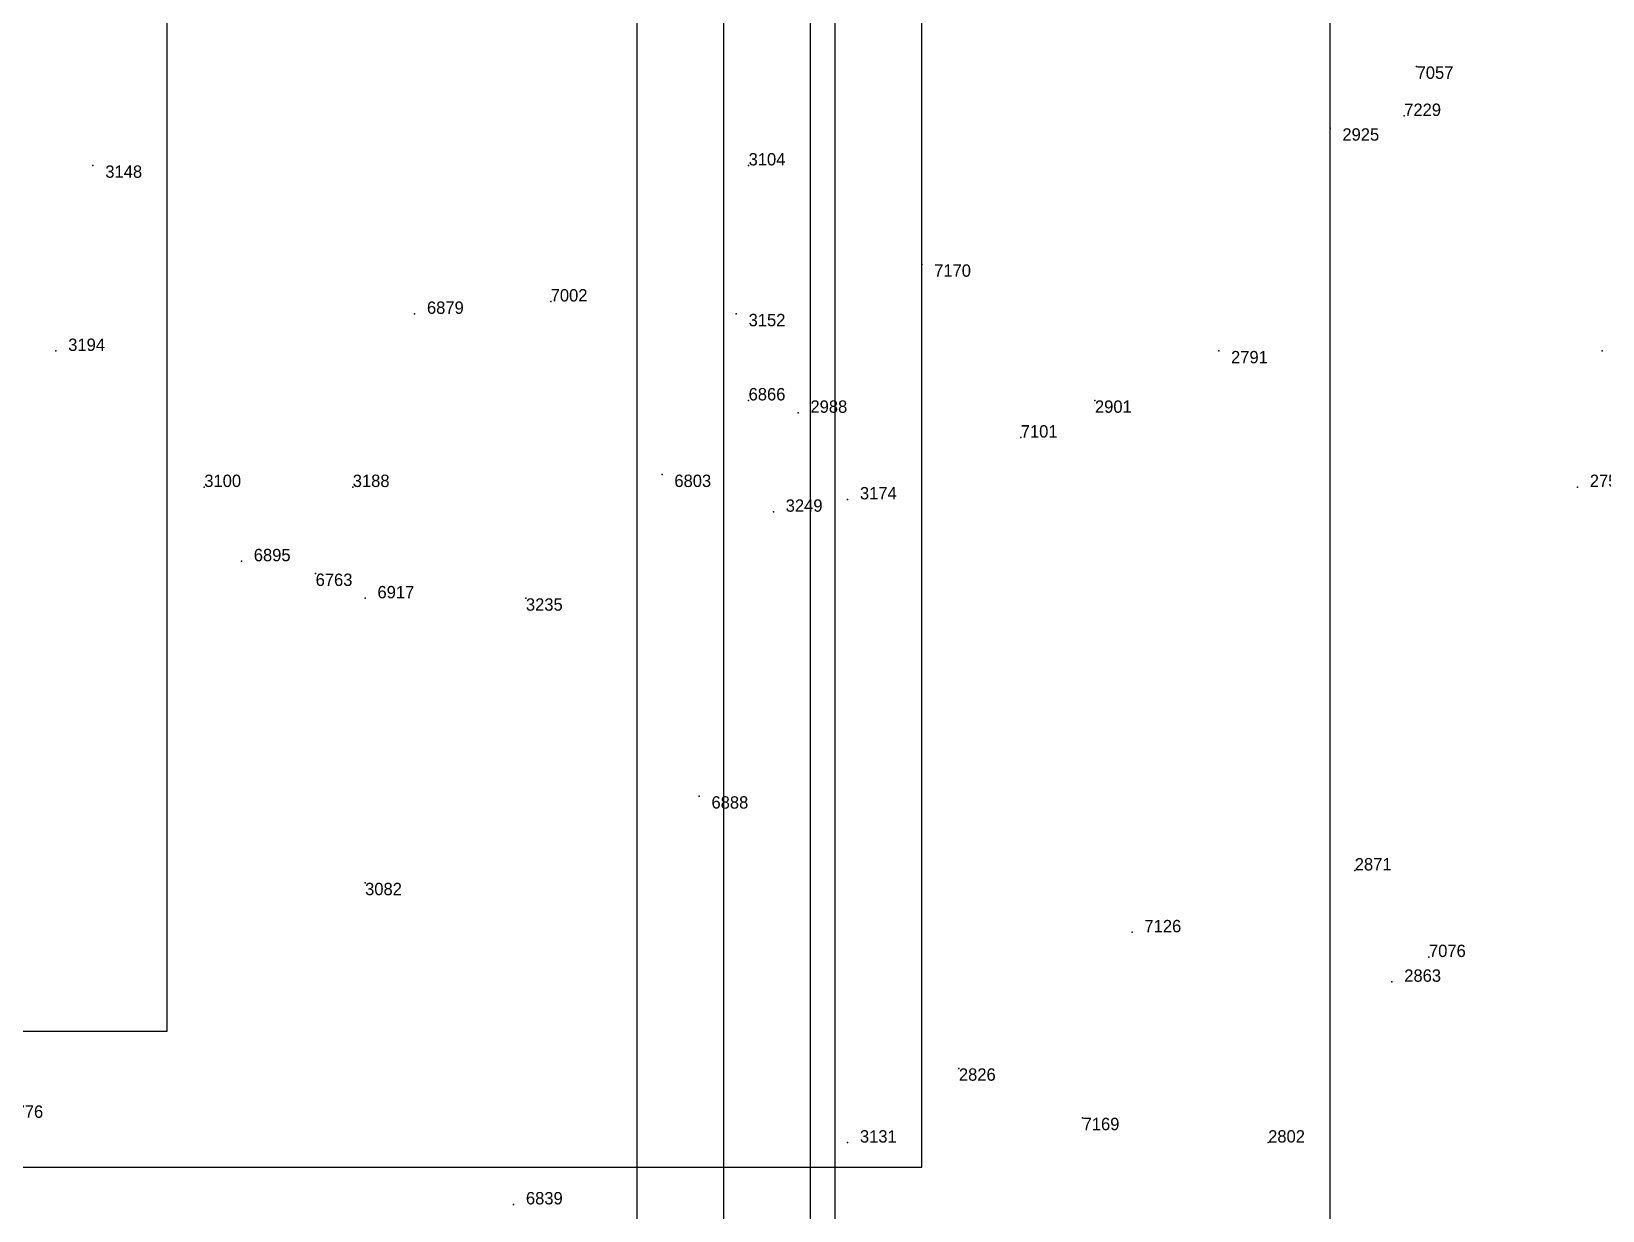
# Model space of a CAD drawing. Extents: x -0.07 to 1.1, y -0.07 to 1.1.
# Drawn here: x 0.183 to 0.31, y 0.8145 to 0.9098 of the extents above; entities that cross this region are included whole.
import ezdxf

# ---------------------------------------------------------------- set-up
doc = ezdxf.new("R2010")
doc.units = 0
for name, color, linetype in [('Facilities', 3, 'CONTINUOUS'), ('Min_max_boxes', 1, 'CONTINUOUS'), ('Normals', 1, 'CONTINUOUS'), ('Source_points', 5, 'CONTINUOUS'), ('Text', 3, 'CONTINUOUS')]:
    doc.layers.add(name, color=color, linetype=linetype)

msp = doc.modelspace()

# ---------------------------------------------------------------- linework, layer by layer
at = {"layer": 'Facilities', "color": 3}
for p in [(0.295, 0.907, 1), (0.288, 0.902), (0.294, 0.903, 1), (0.188, 0.899), (0.241, 0.899), (0.255, 0.891, 1), (0.225, 0.888, 1), (0.214, 0.887, 1), (0.24, 0.887), (0.185, 0.884), (0.279, 0.884), (0.31, 0.884, 1), (0.241, 0.88, 1), (0.245, 0.879), (0.269, 0.88), (0.263, 0.877, 1), (0.234, 0.874, 1), (0.197, 0.873), (0.209, 0.873), (0.308, 0.873), (0.249, 0.872), (0.243, 0.871), (0.2, 0.867, 1), (0.206, 0.866, 1), (0.21, 0.864, 1), (0.223, 0.864), (0.237, 0.848, 1), (0.21, 0.841), (0.29, 0.842), (0.272, 0.837, 1), (0.296, 0.835, 1), (0.293, 0.833), (0.258, 0.826), (0.268, 0.822, 1), (0.249, 0.82), (0.283, 0.82), (0.222, 0.815, 1)]:
    msp.add_point(p, dxfattribs=at)
at = {"layer": 'Min_max_boxes', "color": 1}
for p, q in [((0.194, 0.829, 0.772), (0.194, 1, 0.772)), ((0.194, 0.829, 1), (0.194, 1, 1)), ((0.232, 0.77, 0.579), (0.232, 1, 0.579)), ((0.232, 0.77, 0.652), (0.232, 1, 0.652)), ((0.239, 0.779, 0.399), (0.239, 1, 0.399)), ((0.239, 0.779, 0.402), (0.239, 1, 0.402)), ((0.246, 0.792, 0.596), (0.246, 1, 0.596)), ((0.246, 0.792, 0.733), (0.246, 1, 0.733)), ((0.248, 0.774), (0.248, 1)), ((0.248, 0.774, 0.288), (0.248, 1, 0.288)), ((0.255, 0.818, 0.462), (0.255, 1, 0.462)), ((0.255, 0.818, 0.627), (0.255, 1, 0.627)), ((0.288, 0.805, 0.345), (0.288, 1, 0.345)), ((0.288, 0.805, 0.585), (0.288, 1, 0.585)), ((0, 0.829, 0.772), (0.194, 0.829, 0.772)), ((0, 0.829, 1), (0.194, 0.829, 1)), ((0.194, 0.829, 0.772), (0.194, 0.829, 1)), ((0, 0.818, 0.462), (0.255, 0.818, 0.462)), ((0, 0.818, 0.627), (0.255, 0.818, 0.627)), ((0.255, 0.818, 0.462), (0.255, 0.818, 0.627))]:
    msp.add_line(p, q, dxfattribs=at)
at = {"layer": 'Normals', "color": 1}
for p, q in [((0.295, 0.907, 1), (0.295, 0.907, 1.1)), ((0.288, 0.902), (0.288, 0.902, 0.1)), ((0.294, 0.903, 1), (0.294, 0.903, 1.1)), ((0.188, 0.899), (0.188, 0.899, 0.1)), ((0.241, 0.899), (0.241, 0.899, 0.1)), ((0.255, 0.891, 1), (0.255, 0.891, 1.1)), ((0.225, 0.888, 1), (0.225, 0.888, 1.1)), ((0.214, 0.887, 1), (0.214, 0.887, 1.1)), ((0.24, 0.887), (0.24, 0.887, 0.1)), ((0.185, 0.884), (0.185, 0.884, 0.1)), ((0.279, 0.884), (0.279, 0.884, 0.1)), ((0.31, 0.884, 1), (0.31, 0.884, 1.1)), ((0.241, 0.88, 1), (0.241, 0.88, 1.1)), ((0.245, 0.879), (0.245, 0.879, 0.1)), ((0.269, 0.88), (0.269, 0.88, 0.1)), ((0.263, 0.877, 1), (0.263, 0.877, 1.1)), ((0.234, 0.874, 1), (0.234, 0.874, 1.1)), ((0.197, 0.873), (0.197, 0.873, 0.1)), ((0.209, 0.873), (0.209, 0.873, 0.1)), ((0.308, 0.873), (0.308, 0.873, 0.1)), ((0.249, 0.872), (0.249, 0.872, 0.1)), ((0.243, 0.871), (0.243, 0.871, 0.1)), ((0.2, 0.867, 1), (0.2, 0.867, 1.1)), ((0.206, 0.866, 1), (0.206, 0.866, 1.1)), ((0.21, 0.864, 1), (0.21, 0.864, 1.1)), ((0.223, 0.864), (0.223, 0.864, 0.1)), ((0.237, 0.848, 1), (0.237, 0.848, 1.1)), ((0.21, 0.841), (0.21, 0.841, 0.1)), ((0.29, 0.842), (0.29, 0.842, 0.1)), ((0.272, 0.837, 1), (0.272, 0.837, 1.1)), ((0.296, 0.835, 1), (0.296, 0.835, 1.1)), ((0.293, 0.833), (0.293, 0.833, 0.1)), ((0.258, 0.826), (0.258, 0.826, 0.1)), ((0.268, 0.822, 1), (0.268, 0.822, 1.1)), ((0.249, 0.82), (0.249, 0.82, 0.1)), ((0.283, 0.82), (0.283, 0.82, 0.1)), ((0.222, 0.815, 1), (0.222, 0.815, 1.1))]:
    msp.add_line(p, q, dxfattribs=at)
at = {"layer": 'Source_points', "color": 5}
for p in [(0.295, 0.907, 1), (0.288, 0.902), (0.294, 0.903, 1), (0.188, 0.899), (0.241, 0.899), (0.255, 0.891, 1), (0.225, 0.888, 1), (0.214, 0.887, 1), (0.24, 0.887), (0.185, 0.884), (0.279, 0.884), (0.31, 0.884, 1), (0.241, 0.88, 1), (0.245, 0.879), (0.269, 0.88), (0.263, 0.877, 1), (0.234, 0.874, 1), (0.197, 0.873), (0.209, 0.873), (0.308, 0.873), (0.249, 0.872), (0.243, 0.871), (0.2, 0.867, 1), (0.206, 0.866, 1), (0.21, 0.864, 1), (0.223, 0.864), (0.237, 0.848, 1), (0.21, 0.841), (0.29, 0.842), (0.272, 0.837, 1), (0.296, 0.835, 1), (0.293, 0.833), (0.258, 0.826), (0.268, 0.822, 1), (0.249, 0.82), (0.283, 0.82), (0.222, 0.815, 1)]:
    msp.add_point(p, dxfattribs=at)

# ---------------------------------------------------------------- texts
at = {"layer": 'Text', "color": 3}
for s, p in [('7057', (0.295, 0.906, 1)), ('7229', (0.294, 0.903, 1)), ('2925', (0.289, 0.901)), ('3104', (0.241, 0.899)), ('3148', (0.189, 0.898)), ('7170', (0.256, 0.89, 1)), ('6879', (0.215, 0.887, 1)), ('7002', (0.225, 0.888, 1)), ('3152', (0.241, 0.886)), ('3194', (0.186, 0.884)), ('2791', (0.28, 0.883)), ('6866', (0.241, 0.88, 1)), ('2988', (0.246, 0.879)), ('2901', (0.269, 0.879)), ('7101', (0.263, 0.877, 1)), ('3100', (0.197, 0.873)), ('3188', (0.209, 0.873)), ('6803', (0.235, 0.873, 1)), ('2755', (0.309, 0.873)), ('3174', (0.25, 0.872)), ('3249', (0.244, 0.871)), ('6895', (0.201, 0.867, 1)), ('6763', (0.206, 0.865, 1)), ('6917', (0.211, 0.864, 1)), ('3235', (0.223, 0.863)), ('6888', (0.238, 0.847, 1)), ('2871', (0.29, 0.842)), ('3082', (0.21, 0.84)), ('7126', (0.273, 0.837, 1)), ('7076', (0.296, 0.835, 1)), ('2863', (0.294, 0.833)), ('2826', (0.258, 0.825)), ('6776', (0.181, 0.822, 1)), ('7169', (0.268, 0.821, 1)), ('3131', (0.25, 0.82)), ('2802', (0.283, 0.82)), ('6839', (0.223, 0.815, 1))]:
    msp.add_text(s, height=0.001, dxfattribs=at).set_placement(p)

doc.saveas('drawing.dxf')
